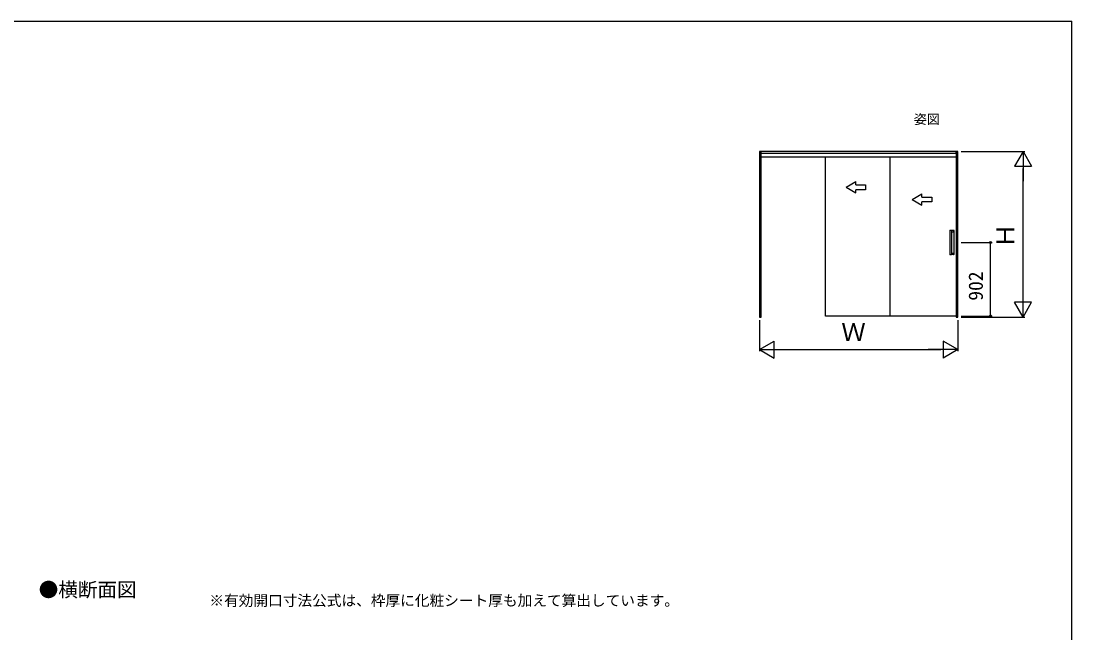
# Model space of a CAD drawing. Units: millimetres, scale not verified. Extents: x -525 to 525, y -784 to 780.
# Drawn here: x -120 to 525, y 371 to 746 of the extents above; entities that cross this region are included whole.
import ezdxf
from ezdxf.enums import TextEntityAlignment as Align

# ---------------------------------------------------------------- set-up
doc = ezdxf.new("R2010")
doc.units = ezdxf.units.MM
doc.header["$LTSCALE"] = 4
for name, color, linetype in [('0-2_USER1', 3, 'Continuous'), ('0-6_YKK_A1', 4, 'Continuous'), ('0-7_YKK_D', 6, 'Continuous'), ('0-8_YKK_ZWAK', 7, 'Continuous')]:
    doc.layers.add(name, color=color, linetype=linetype)
doc.styles.add('ＭＳ ゴシック', font='')
doc.styles.get('ＭＳ ゴシック').set_extended_font_data('MS Gothic')

msp = doc.modelspace()

# ---------------------------------------------------------------- linework, layer by layer
at = {"layer": '0-6_YKK_A1'}
for p, q in [((334.35, 665.3), (454, 665.3)), ((334.35, 663.15), (454, 663.15)), ((373.825, 565.45), (373.825, 663.15)), ((413.325, 663.15), (413.325, 565.45)), ((386.45, 644.5), (392.45, 647.964)), ((386.45, 644.5), (392.45, 641.036)), ((392.45, 646), (392.45, 647.964)), ((392.45, 641.036), (392.45, 643)), ((426.975, 637), (432.975, 640.464)), ((432.975, 638.5), (432.975, 640.464)), ((426.975, 637), (432.975, 633.536)), ((432.975, 633.536), (432.975, 635.5)), ((450.075, 617.95), (450.075, 603.15)), ((450.175, 618.05), (450.183, 618.05)), ((450.183, 618.05), (451.067, 618.05)), ((451.067, 618.05), (451.075, 618.05)), ((452.667, 617.95), (451.175, 617.95)), ((451.175, 617.95), (451.175, 603.15)), ((452.435, 617.942), (451.175, 617.942)), ((451.175, 617.143), (452.435, 617.143)), ((452.489, 617.192), (452.489, 617.892)), ((452.719, 617.9), (452.718, 617.9)), ((452.719, 603.2), (452.719, 617.9)), ((452.719, 610.55), (452.672, 610.55)), ((450.183, 603.05), (450.175, 603.05)), ((451.067, 603.05), (450.183, 603.05)), ((451.075, 603.05), (451.067, 603.05)), ((451.175, 603.957), (452.435, 603.957)), ((452.435, 603.158), (451.175, 603.158)), ((452.667, 603.15), (451.175, 603.15)), ((452.489, 603.208), (452.489, 603.908)), ((452.719, 603.2), (452.718, 603.2)), ((454, 565.45), (373.825, 565.45))]:
    msp.add_line(p, q, dxfattribs=at)
for points in [[(333.35, 564.85), (334.35, 564.85), (334.35, 666.5), (333.35, 666.5)], [(454, 564.85), (455, 564.85), (455, 666.5), (454, 666.5)]]:
    msp.add_lwpolyline(points, close=True, dxfattribs=at)
for points in [[(454, 665), (454, 666.5), (334.35, 666.5)], [(392.45, 646), (398.45, 646), (398.45, 643), (392.45, 643)], [(432.975, 638.5), (438.975, 638.5), (438.975, 635.5), (432.975, 635.5)], [(452.488, 617.892), (452.487, 617.905), (452.481, 617.918), (452.472, 617.928), (452.461, 617.935), (452.448, 617.941), (452.435, 617.941)], [(452.435, 617.143), (452.45, 617.145), (452.464, 617.152), (452.475, 617.163), (452.483, 617.177), (452.485, 617.192)], [(452.442, 617.143), (452.456, 617.146), (452.469, 617.154), (452.48, 617.164), (452.487, 617.178), (452.489, 617.192)], [(452.718, 617.9), (452.717, 617.911), (452.713, 617.922), (452.707, 617.931), (452.699, 617.939), (452.689, 617.945), (452.678, 617.948), (452.667, 617.95)], [(452.435, 603.957), (452.45, 603.955), (452.464, 603.948), (452.475, 603.937), (452.483, 603.923), (452.485, 603.908)], [(452.485, 603.208), (452.484, 603.197), (452.48, 603.186), (452.474, 603.177), (452.466, 603.169), (452.456, 603.163), (452.446, 603.16), (452.435, 603.158)], [(452.489, 603.908), (452.488, 603.92), (452.482, 603.932), (452.475, 603.942), (452.465, 603.949), (452.453, 603.955), (452.441, 603.957)], [(452.442, 603.16), (452.457, 603.162), (452.47, 603.17), (452.48, 603.18), (452.487, 603.193), (452.488, 603.208)], [(452.718, 603.2), (452.717, 603.189), (452.713, 603.178), (452.707, 603.169), (452.699, 603.161), (452.689, 603.155), (452.678, 603.152), (452.667, 603.15)]]:
    msp.add_lwpolyline(points, dxfattribs=at)
for centre, start, end in [((450.175, 617.95), 90, 180), ((451.075, 617.95), 0, 90), ((450.175, 603.15), 180, 270), ((451.075, 603.15), 270, 0)]:
    msp.add_arc(centre, 0.1, start, end, dxfattribs=at)
at = {"layer": '0-7_YKK_D'}
for p, q in [((457, 666.5), (496, 666.5)), ((495, 666.5), (489.75, 657.407)), ((495, 666.5), (500.25, 657.407)), ((495, 666.5), (495, 648.313)), ((489.75, 657.407), (500.25, 657.407)), ((495, 575.35), (495, 656)), ((457, 610.55), (476, 610.55)), ((475, 565.45), (475, 610.55)), ((495, 564.85), (495, 583.037)), ((495, 564.85), (489.75, 573.943)), ((500.25, 573.943), (489.75, 573.943)), ((495, 564.85), (500.25, 573.943)), ((333.35, 562.85), (333.35, 543.85)), ((455, 562.85), (455, 543.85)), ((457, 565.45), (476, 565.45)), ((457, 564.85), (496, 564.85)), ((333.35, 544.85), (342.443, 550.1)), ((342.443, 539.6), (342.443, 550.1)), ((455, 544.85), (445.907, 550.1)), ((445.907, 550.1), (445.907, 539.6)), ((333.35, 544.85), (342.443, 539.6)), ((333.35, 544.85), (351.537, 544.85)), ((343.85, 544.85), (444.5, 544.85)), ((455, 544.85), (436.813, 544.85)), ((455, 544.85), (445.907, 539.6))]:
    msp.add_line(p, q, dxfattribs=at)
for centre in [(475, 610.55), (475, 565.45)]:
    msp.add_circle(centre, 0.637, dxfattribs=at)
at = {"layer": '0-8_YKK_ZWAK'}
msp.add_line((-525, 746.5), (525, 746.5), dxfattribs=at)
msp.add_lwpolyline([(-525, -783.5), (525, -783.5), (525, 746.5)], dxfattribs=at)

# ---------------------------------------------------------------- texts
at = {"layer": '0-2_USER1', "style": 'ＭＳ ゴシック'}
for s, height, p in [('姿図', 5.865, (428, 681.5)), ('●横断面図', 8.798, (-108.636, 390.466)), ('※有効開口寸法公式は、枠厚に化粧シート厚も加えて算出しています。', 6.598, (-3.986, 385.614))]:
    msp.add_text(s, height=height, dxfattribs=at).set_placement(p, align=Align.BOTTOM_LEFT)
at = {"layer": '0-7_YKK_D', "style": 'ＭＳ ゴシック'}
for s, height, p in [('Ｈ', 11, (493, 607.323)), ('902', 8.798, (473, 574.875))]:
    msp.add_text(s, height=height, rotation=90, dxfattribs=at).set_placement(p, align=Align.BOTTOM_LEFT)
msp.add_text('Ｗ', height=11, dxfattribs=at).set_placement((383.522, 546.85), align=Align.BOTTOM_LEFT)

doc.saveas('drawing.dxf')
